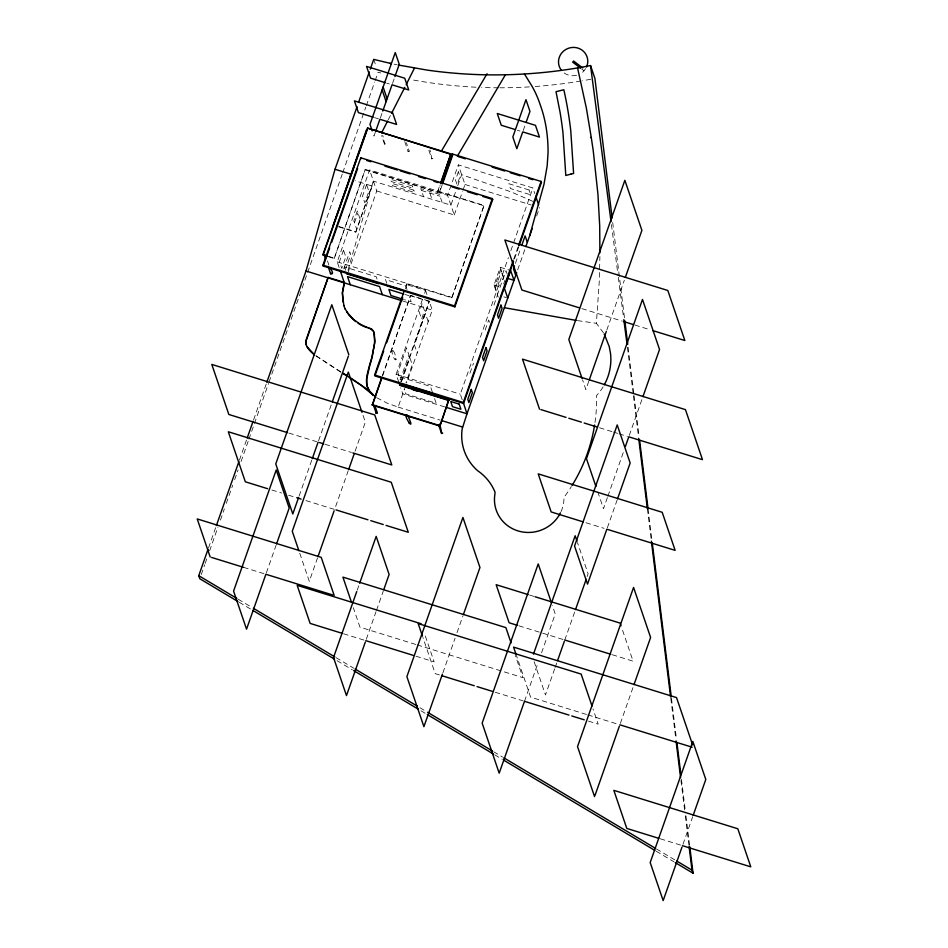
<?xml version="1.0" encoding="UTF-8"?>
<svg xmlns="http://www.w3.org/2000/svg" width="948" height="948" viewBox="0 0 948 948"><rect width="100%" height="100%" fill="white"/><g stroke="black" fill="none" stroke-linecap="round" stroke-linejoin="round"><path stroke-width="0.71" stroke-dasharray="4.74 3.56" d="M603.497 332.902L596.387 323.315L599.337 280.312L599.894 256.505M347.999 270.263L373.417 181.151L450.916 205.159L455.798 191.306M208.536 547.849L215.883 526.981M239.394 460.207L246.741 439.339M253.602 419.857L266.329 383.691M201.26 574.547L204.697 564.783M205.195 563.385L207.648 556.417M209.615 550.835L217.957 527.112M220.422 520.132L224.344 508.969M226.311 503.388L232.698 485.258M234.666 479.676L238.102 469.9M241.053 461.534L248.412 440.607M248.909 439.208L268.557 383.395M269.042 382.008L342.24 174.112M342.726 172.714L365.81 107.136M366.307 105.749L374.661 82.026M375.147 80.627L378.098 72.261A474.474 456.095 -18.8 0 0 380.788 72.949M375.337 132.222L373.974 136.097L372.635 132.187M380.373 117.907L382.305 112.433M392.519 83.424L394.439 77.961M328.648 256.813L334.194 258.531L365.241 169.419L437.715 192.29L440.097 185.524M334.194 258.531L365.241 169.419M339.135 267.478L337.227 261.873L369.601 169.929L484.049 205.396L451.841 297.802L406.716 283.819L405.258 287.967M354.469 222.721L357.941 212.826M338.886 226.928L355.773 232.165L373.417 181.151M355.773 232.165L372.031 185.998L355.133 180.76M343.721 268.865L349.753 251.718L350.713 254.526L345.143 270.358M348.307 271.756L376.759 190.963L369.601 169.929M266.352 572.876L276.069 545.29M299.118 496.017L311.774 460.088M318.587 440.737L331.279 404.689M437.549 191.828L439.931 185.061M442.254 184.694L439.398 192.811L441.46 185.109M405.566 288.903L406.716 283.819M317.568 557.827L309.297 581.314L299.367 552.127M348.26 470.635L334.597 509.455L303.917 499.952M355.097 451.236L365.347 422.121L362.503 413.778M382.388 375.609L410.638 295.349L429.195 301.097L432.276 310.138L406.621 382.992M382.542 376.072L410.638 295.349M376.759 190.963L454.258 214.983L447.575 195.347L458.311 164.869L532.906 187.988L534.814 193.593M457.742 185.761L461.652 174.681L511.375 192.006L533.333 201.557M398.812 382.21L396.098 374.27L422.642 298.881M424.609 293.299L425.593 290.503L407.036 284.756M454.258 214.983L462.553 191.425M463.039 190.038L464.994 184.493L458.311 164.869M400.696 382.068L429.195 301.097M401.348 381.143L429.361 301.571L410.792 295.812M401.668 381.132L409.892 357.775L412.285 364.79L405.993 382.648M376.806 397.769L387.139 403.149L398.148 407.083L404.701 388.443M451.841 297.802L484.049 205.396M357.218 590.177L359.162 584.655M523.237 130.528L525.156 125.065M366.295 639.284L376.012 611.697M376.498 610.322L383.3 591.007M500.26 267.3L503.601 277.112L497.356 294.852L494.026 285.028L500.26 267.3L509.349 270.109M495.46 287.991L501.267 271.507M462.233 399.783L460.313 394.167L508.389 257.643M510.842 250.675L532.906 187.988M469.983 373.156L473.467 363.262M503.661 283.926L504.964 280.217M513.697 259.302L518.106 246.788M514.503 258.851L518.912 246.338M515.439 263.343L520.76 248.234M517.667 269.896L524.919 249.288M536.651 215.966L539.59 207.612M442.894 672.784L455.076 638.182M457.019 632.636L462.885 616.01M588.779 381.25L585.852 389.545L582.546 379.816M606.779 330.117L624.329 280.252M524.493 701.307L538.156 662.486M541.569 652.781L555.232 613.96L552.4 605.618M607.384 497.629L603.485 508.685L597.809 492.012M607.869 496.254L623.926 450.644M629.271 435.44L642.448 398.018M554.651 668.85L545.467 694.943L532.966 658.22M555.137 667.487L557.069 661.988M564.795 640.019L574.998 611.057M587.132 576.574L588.104 573.813L577.462 542.54M607.336 527.823L617.053 500.236M620.359 723.419L633.537 685.985M682.975 844.301L692.692 816.714M388.23 119.839L390.884 114.637M585.627 68.694L583.221 71.633A14.694 14.125 -18.8 0 1 581.752 72.854M577.439 320.602L596.387 323.315M394.06 64.168L396.797 64.713M386.666 83.128L389.344 83.957M517.383 130.232L520.061 131.061M374.519 117.599L378.548 118.856M464.994 184.493L531.141 204.993M439.078 191.875L484.215 205.87M365.407 169.882L447.575 195.347M421.433 190.453L440.002 196.2M338.72 226.465L355.619 231.703M581.871 308.61L622.279 321.135M634.793 325.01L650.091 329.75M494.026 285.028L501.812 287.445M503.85 296.854L506.445 297.66M328.482 256.339L334.04 258.057M337.227 261.873L451.686 297.34M405.069 294.461L409.121 295.717L411.195 301.796L404.441 299.698M402.592 300.943L432.276 310.138M599.503 427.749L612.053 431.648M613.451 432.075L617.634 433.366M619.02 433.805L627.398 436.4M396.098 374.27L460.313 394.167M444.659 406.882L402.781 393.906L400.696 387.779M398.148 407.083L440.145 420.106M585.971 522.739L604.066 528.344M288.808 433.046L316.703 441.697M325.046 444.28L351.471 452.469M271.839 490.009L281.603 493.031M288.571 495.2L296.937 497.783M529.565 595.048L535.134 596.766M518.852 625.787L563.408 639.592M612.183 654.712L633.086 661.183L621.521 627.185M243.6 567.354L264.48 573.824M415.745 644.45L359.956 627.161L353.331 607.704M417.132 644.877L522.905 677.654L515.333 655.412M343.543 633.762L364.423 640.232M415.994 656.206L434.113 661.822L424.384 633.264M586.397 714.437L530.607 697.147L516.411 655.447M587.784 714.863L618.475 724.379M439.41 674.94L435.227 673.637L422.926 637.494M495.2 692.23L523.095 700.868M588.447 721.12L598.176 724.142L592.974 708.843M660.211 838.779L681.102 845.249M238.149 599.195L252.144 607.55M336.042 657.639L353.841 668.257M419.952 707.729L426.304 711.521M493.683 751.752L502.582 757.061M656.407 848.898L675.486 860.286M239.204 602.264L250.639 609.09M337.085 660.709L352.348 669.809M420.995 710.799L426.079 713.832M494.726 754.821L502.357 759.372M656.182 851.209L673.981 861.827M340.747 371.806L315.151 355.168M340.913 372.28L314.215 354.789M581.752 69.05L584.015 70.768M385.635 143.812C383.786 143.989 385.552 146.395 382.719 135.256M432.881 158.458C430.807 158.553 433.07 161.752 429.965 149.903M409.263 151.135L408.09 151.384L409.263 151.135L406.396 142.721M384.521 144.203L381.606 135.647M393.219 350.559C389.912 348.698 394.048 361.022 395.991 359.813C395.435 356.543 395.032 350.499 392.093 350.95M396.181 359.268L395.482 358.83L395.067 359.659M507.144 274.031L506.031 270.761L502.547 280.644L503.293 282.836M503.388 277.74L500.627 269.635L494.82 286.118L497.582 294.224M497.783 281.402L499.904 287.623M498.245 297.174L497.499 294.994L494.015 304.889L494.761 307.069M489.441 322.178L488.694 319.997L485.21 329.88L485.957 332.073M428.851 150.294L431.767 158.849M442.124 202.434L439.362 194.34L420.805 188.581L423.566 196.686M429.871 193.072L431.992 199.305M404.749 141.572L408.138 151.526M373.713 59.38L376.344 67.107M425.593 290.503L426.944 294.484M428.212 321.68L425.451 313.575L414.43 344.894L417.191 353M407.024 289.543L405.78 285.905L385.54 279.624L386.772 283.274M432.418 392.282L430.428 386.44L400.056 377.031L401.656 381.7M434.563 398.598L436.163 403.267L405.791 393.858L404.192 389.178M360.062 219.059L357.313 210.954L353.829 220.848L356.59 228.954M377.055 279.091L376.249 276.745L344.195 266.815L346.186 272.657M327.463 260.901L328.909 265.144M611.424 224.581L618.096 275.738M618.286 277.195L623.63 318.137M627.434 347.371L633.252 394.297M612.692 222.413L624.661 319.369M628.109 347.288L633.916 394.297M634.094 395.766L639.177 436.898M648.065 508.886L651.88 539.732M671.468 698.392L676.54 739.535M681.446 779.197L685.25 810.042M685.973 815.92L689.789 846.777M633.43 395.766L638.514 436.886M647.401 508.851L651.205 539.696M670.793 698.309L675.865 739.44M680.948 780.56L684.575 809.936M685.297 815.813L688.923 845.178M590.77 79.253A474.474 456.095 -18.8 0 1 582.451 80.746M581.065 80.983A474.474 456.095 -18.8 0 1 534.956 86.517M529.351 86.896A474.474 456.095 -18.8 0 1 499.869 87.797M498.458 87.797A474.474 456.095 -18.8 0 1 481.62 87.453M476.014 87.216A474.474 456.095 -18.8 0 1 410.745 79.561M561.038 511.612A34.898 33.547 -18.8 0 0 563.989 497.356A169.573 163.009 -18.8 0 0 571.383 486.549M594.989 422.488A169.573 163.009 -18.8 0 0 596.541 395.589A55.138 53.005 -18.8 0 0 603.675 385.907M576.562 75.295A14.694 14.125 -18.8 0 1 562.531 71.598M343.508 250.154L339.455 261.684L341.73 268.391L345.795 256.849L343.508 250.154M366.592 184.587L362.527 196.129L364.814 202.825L368.879 191.283L366.592 184.587M458.37 171.742L455.467 179.99L457.114 184.813L460.005 176.577L458.37 171.742M406.55 347.963L397.852 372.683L400.234 379.698L408.944 354.967L406.55 347.963M422.109 303.763L419.206 311.999L421.599 319.014L424.503 310.766L422.109 303.763M529.067 189.991L508.815 183.722L510.462 188.557L530.714 194.826L529.067 189.991M412.368 185.974L390.434 179.172L391.228 181.506L413.162 188.308L412.368 185.974M413.802 190.181L391.868 183.379L392.662 185.713L414.596 192.515L413.802 190.181"/><path stroke-width="1.42" d="M343.851 305.683L342.311 292.707L344.231 282.433L328.126 277.444L306.133 339.917C304.509 346.115 309.984 351.151 314.215 354.789M328.126 277.444L306.287 340.379L306.275 345.001M374.353 333.578L374.59 343.271L372.007 356.661A151.834 145.956 -18.8 0 1 369.732 364.518C367.634 373.038 363.783 382.909 369.4 390.931M373.749 331.717L374.958 341.079L372.173 357.123A151.834 145.956 -18.8 0 1 369.886 364.992L366.769 378.679L366.829 384.758M529.636 235.874L543.974 184.362L547.186 165.829L548.051 152.747C548.145 136.548 545.858 120.242 540.289 105.003A101.057 100.038 -8.3 0 0 531.84 85.924L524.445 73.968M266.815 382.305L306.003 271.01L335.023 169.254L357.064 106.662M349.504 179.018L350.89 174.171L335.023 169.254M358.534 102.491L369.305 71.894M370.277 69.109L373.713 59.38L391.323 63.611L389.924 63.279M237.924 601.506L199.791 578.73L198.748 575.673L208.05 549.236M216.369 525.583L238.908 461.593M247.227 437.94L253.104 421.256M366.556 129.675L333.246 225.186M327.25 256.375L322.936 254.621L367.48 128.075L450.893 153.92L441.045 182.822M323.09 255.083L367.149 129.935M322.948 265.144L360.75 157.795L492.356 198.582L492.676 199.518L454.886 306.856L323.268 266.08L322.948 265.144L454.566 305.931L454.886 306.856M323.268 266.08L329.655 247.949M331.61 242.38L357.633 168.495M375.799 130.919L379.899 119.27L396.62 124.449L392.626 112.717L354.41 100.879L358.403 112.611L373.18 117.185M382.779 111.07L392.034 84.787L408.754 89.977L404.76 78.234L366.544 66.396L370.55 78.127L385.315 82.713M394.925 76.587L399.25 64.286L395.257 52.555L369.981 124.366L372.197 130.883M414.477 68.055L406.135 84.751M276.555 543.915L289.187 508.045L276.224 469.971L233.575 591.102L246.539 629.176L265.878 574.263L332.772 594.989M298.632 497.404L292.802 513.982L275.761 463.939L331.812 304.746L348.84 354.789M312.259 458.702L318.101 442.124M332.25 401.916L348.354 356.175M440.417 183.699L450.893 153.92M513.532 261.624L463.608 403.421L374.934 375.941L374.614 375.005L404.286 290.728M441.934 183.758L452.421 153.979L541.107 181.459L541.427 182.395L519.397 244.951M375.42 374.555L383.679 351.068M386.606 342.785L402.651 297.186M442.74 183.343L452.741 154.915L452.421 153.979M318.054 556.44L334.111 510.842M348.746 469.26L354.125 454.009M399.712 384.864L448.736 400.056L439.908 426.079L372.315 405.128L381.404 378.371M372.315 405.128L381.57 378.844M454.566 305.931L492.356 198.582M356.732 591.552L333.518 657.509L346.482 695.583L365.336 642.033M359.648 583.281L376.166 536.378L389.118 574.452L383.786 589.632M526.116 122.328L529.968 111.402L525.974 99.659L512.832 136.998L516.826 148.729L522.751 131.902L539.471 137.081L535.478 125.349L497.262 113.499L501.267 125.243L514.693 129.402M439.908 426.079L448.736 400.056M560.458 512.832A34.898 33.547 -18.8 0 1 518.923 531.176A34.898 33.547 -18.8 0 1 494.832 494.655L495.057 492.249A50.54 48.573 -18.8 0 0 477.579 470.67A50.185 48.241 -18.8 0 1 462.209 428.686L466.997 413.802L463.299 402.485L513.212 260.7M518.592 245.402L541.107 181.459M514.468 266.092L513.496 268.841L515.724 275.382M521.72 245.485L525.109 235.874L527.337 242.415M516.696 272.645L466.997 413.802L446.058 407.308M525.879 246.539L532.243 228.492M442.408 674.17L423.91 726.678L406.882 676.635L462.92 517.442L479.961 567.485L463.371 614.624M589.265 379.875L606.293 331.504M625.313 277.48L641.903 230.352L624.862 180.298L568.824 339.502L582.072 378.418M533.475 654.12L575.152 535.739L577 541.178M625.384 446.508L628.785 436.827L702.48 459.661L685.451 409.619L522.49 359.126L539.531 409.169M642.945 396.631L659.535 349.492L642.495 299.45L586.457 458.642L595.913 486.442M557.554 660.614L564.321 641.393M575.483 609.683L586.16 579.335M617.539 498.861L630.159 462.991L617.207 424.917L574.559 546.048L587.523 584.122L606.85 529.209L675.142 550.373L662.19 512.287L538.203 473.87L551.167 511.944L583.186 521.874M595.06 795.289L619.376 726.192M634.022 684.598L650.612 637.471L633.572 587.428L577.533 746.621L594.574 796.664M682.003 847.062L663.162 900.6L650.198 862.526L692.834 741.395L705.798 779.469L693.178 815.339M381.606 132.827L387.566 121.131M391.548 113.333L404.808 87.346M441.27 151.348L487.059 73.731M457.303 156.29L505.414 74.738M439.552 425.048L439.611 424.242M407.166 415.011C401.786 413.956 417.215 435.748 407.723 415.544M612.147 218.004L594.917 78.447L590.533 65.566C554.639 72.593 517.999 75.686 481.442 74.714A474.474 456.095 -18.8 0 1 427.038 70.081L398.16 64.985M324.714 254.905L324.062 254.597M504.348 307.709L576.135 320.377M373.903 332.191L371.699 329.015L366.461 327.048A48.573 46.689 -18.8 0 1 360.287 324.192L353.13 319.227L346.719 311.774M370.099 328.672L373.026 330.651M590.557 137.448L591.291 137.673L593.235 150.673L597.951 194.399L599.693 225.731L599.894 252.832M449.636 153.955L367.48 128.075M458.358 156.657L465.385 158.837M492.071 167.097L504.715 171.019M510.332 172.761L520.156 175.807M528.581 178.414L532.8 179.717M541.427 182.395L540.905 181.4M366.663 160.473L370.858 161.764M384.864 166.113L397.461 170.012M400.269 170.877L410.069 173.922M418.471 176.518L425.462 178.686M433.864 181.293L438.071 182.597M452.066 186.934L459.069 189.102M467.471 191.709L477.271 194.743M482.876 196.473L492.676 199.518M507.5 278.321L513.994 280.335L510.652 270.512L504.407 288.251L507.749 298.063M579.074 307.745L521.898 290.029L504.857 239.974L667.819 290.479L684.847 340.522L652.864 330.615M623.665 321.562L633.406 324.583M322.936 254.621L327.096 255.913M387.602 285.704L402.45 290.301M346.577 273.83L378.643 283.76M403.73 294.046L388.87 289.436L390.943 295.515L403.09 299.284M306.003 271.01L401.762 300.682M540.917 409.607L566.027 417.381M568.812 418.246L581.373 422.133M584.158 422.998L596.707 426.884M374.614 375.005L463.299 402.485M403.824 384.473L432.821 393.456M448.902 400.53L399.866 385.326L398.812 382.21M413.067 389.841L417.203 391.121M441.543 420.533L462.553 427.05M372.149 404.666L439.742 425.605M287.41 432.62L228.835 414.466L211.795 364.423L374.756 414.916L391.797 464.958L352.857 452.895M319.488 442.55L323.659 443.842M267.656 488.718L245.331 481.797L228.302 431.755L391.251 482.248L408.292 532.29L386.049 525.405M296.937 497.783L301.12 499.086M335.983 509.894L367.966 519.8M370.751 520.665L383.265 524.54M528.166 594.609L496.148 584.691L509.112 622.765L517.466 625.36M535.134 596.766L620.134 623.109L621.059 625.834M564.795 640.019L610.796 654.274M211.57 557.436L243.6 567.354M421.149 623.748L297.162 585.331L310.126 623.405L342.145 633.323M365.81 640.658L413.198 655.352M619.862 724.805L692.17 747.214M442.195 675.805L474.273 685.748M477.069 686.613L492.403 691.365M568.978 715.088L524.493 701.307L499.193 773.165L482.153 723.123L538.203 563.918L551.452 602.845M571.763 715.953L584.276 719.828M658.824 838.352L626.794 828.422L613.83 790.348L737.817 828.765L750.78 866.851L682.489 845.687M368.156 328.079L369.341 328.446M358.083 323.256L360.441 324.666A48.573 46.689 -18.8 0 0 366.615 327.522M198.748 575.673L236.882 598.437M253.412 608.308L334.774 656.881M355.109 669.027L417.404 706.213M427.584 712.28L492.415 750.994M503.85 757.819L655.139 848.14M676.754 861.045L692.004 870.145L693.047 873.215L675.249 862.585M253.187 610.607L334.549 659.192M353.616 670.568L418.447 709.282M427.347 714.591L493.458 754.063M503.625 760.13L654.914 850.451M343.105 373.239L347.821 376.131M343.259 373.702L347.975 376.593M348.994 376.866L365.608 388.23L375.752 397.094M349.148 377.34L361.615 385.587L373.133 395.043L369.246 390.469L367.184 386.346M582.676 67.924L573.599 61.028L572.687 62.141L580.614 68.185M355.678 321.609L348.828 315.02L345.036 308.657M377.328 412.83L376.155 413.067L377.328 412.83L374.827 405.483M314.061 354.315L307.199 346.921M370.881 392.531L372.979 394.581M442.669 433.07C440.559 433.627 442.846 435.251 439.694 424.36M376.202 413.209L373.654 405.732M331.693 273.344C327.333 272.988 336.884 276.994 329.786 267.727M604.22 334.016L609.185 346.447L610.453 352.952A55.138 53.005 -18.8 0 1 604.326 384.758M343.697 305.209L345.202 309.131M410.271 423.033L409.583 422.595L409.157 423.424M535.774 196.39L538.63 204.804M692.609 744.867L676.528 697.598L513.567 647.105L515.937 654.049M383.122 87.038L387.116 98.77M592.026 706.07L581.148 674.099L418.186 623.594L422.453 636.108M382.115 89.882L386.109 101.626M360.75 157.795L361.058 158.731M438.58 424.751L441.543 433.461M511.079 642.91L505.877 627.612L342.915 577.119L351.435 602.146M382.352 294.662L379.591 286.569L347.537 276.626L350.298 284.732M340.095 270.287L344.385 282.907L342.477 293.181L342.915 301.879M324.015 254.455L325.472 258.721M328.221 266.791L330.603 273.806M362.029 412.392L348.307 372.078L292.257 531.271L298.893 550.741M334.17 595.427L321.206 557.341L197.22 518.923L210.183 556.997M577.557 67.877L586.338 107.989L591.291 137.673M611.045 221.654L590.533 65.566M623.82 319.594L627.055 344.444M624.851 320.839L627.754 344.349M639.545 439.836L648.065 508.886M652.236 542.671L671.279 696.922M676.908 742.474L680.901 774.789M689.789 846.777L693.047 873.215M638.691 438.355L647.401 508.851M651.383 541.166L670.603 696.851M676.054 740.909L680.581 777.621M689.101 846.647L692.004 870.145M594.609 425.036A169.573 163.009 -18.8 0 1 572.071 485.435M561.299 70.199A14.694 14.125 -18.8 0 1 571.608 47.519A14.694 14.125 -18.8 0 1 586.516 67.035M471.263 389.438L467.779 399.321L468.893 402.592L472.377 392.709L471.263 389.438M485.992 347.584L482.52 357.467L483.634 360.738L487.106 350.855L485.992 347.584M500.947 305.126L497.463 315.009L498.577 318.279L502.061 308.396L500.947 305.126M570.933 174.112L565.802 175.487L562.97 132.839A397.129 392.828 -28 0 0 560.043 112.16L556.014 91.683L563.847 89.752L565.304 96.554A396.418 391.406 -34.4 0 1 570.779 130.883L573.599 173.46L570.933 174.112M459.176 404.132L450.738 401.514L452.492 406.656L460.929 409.275L459.176 404.132"/></g></svg>
